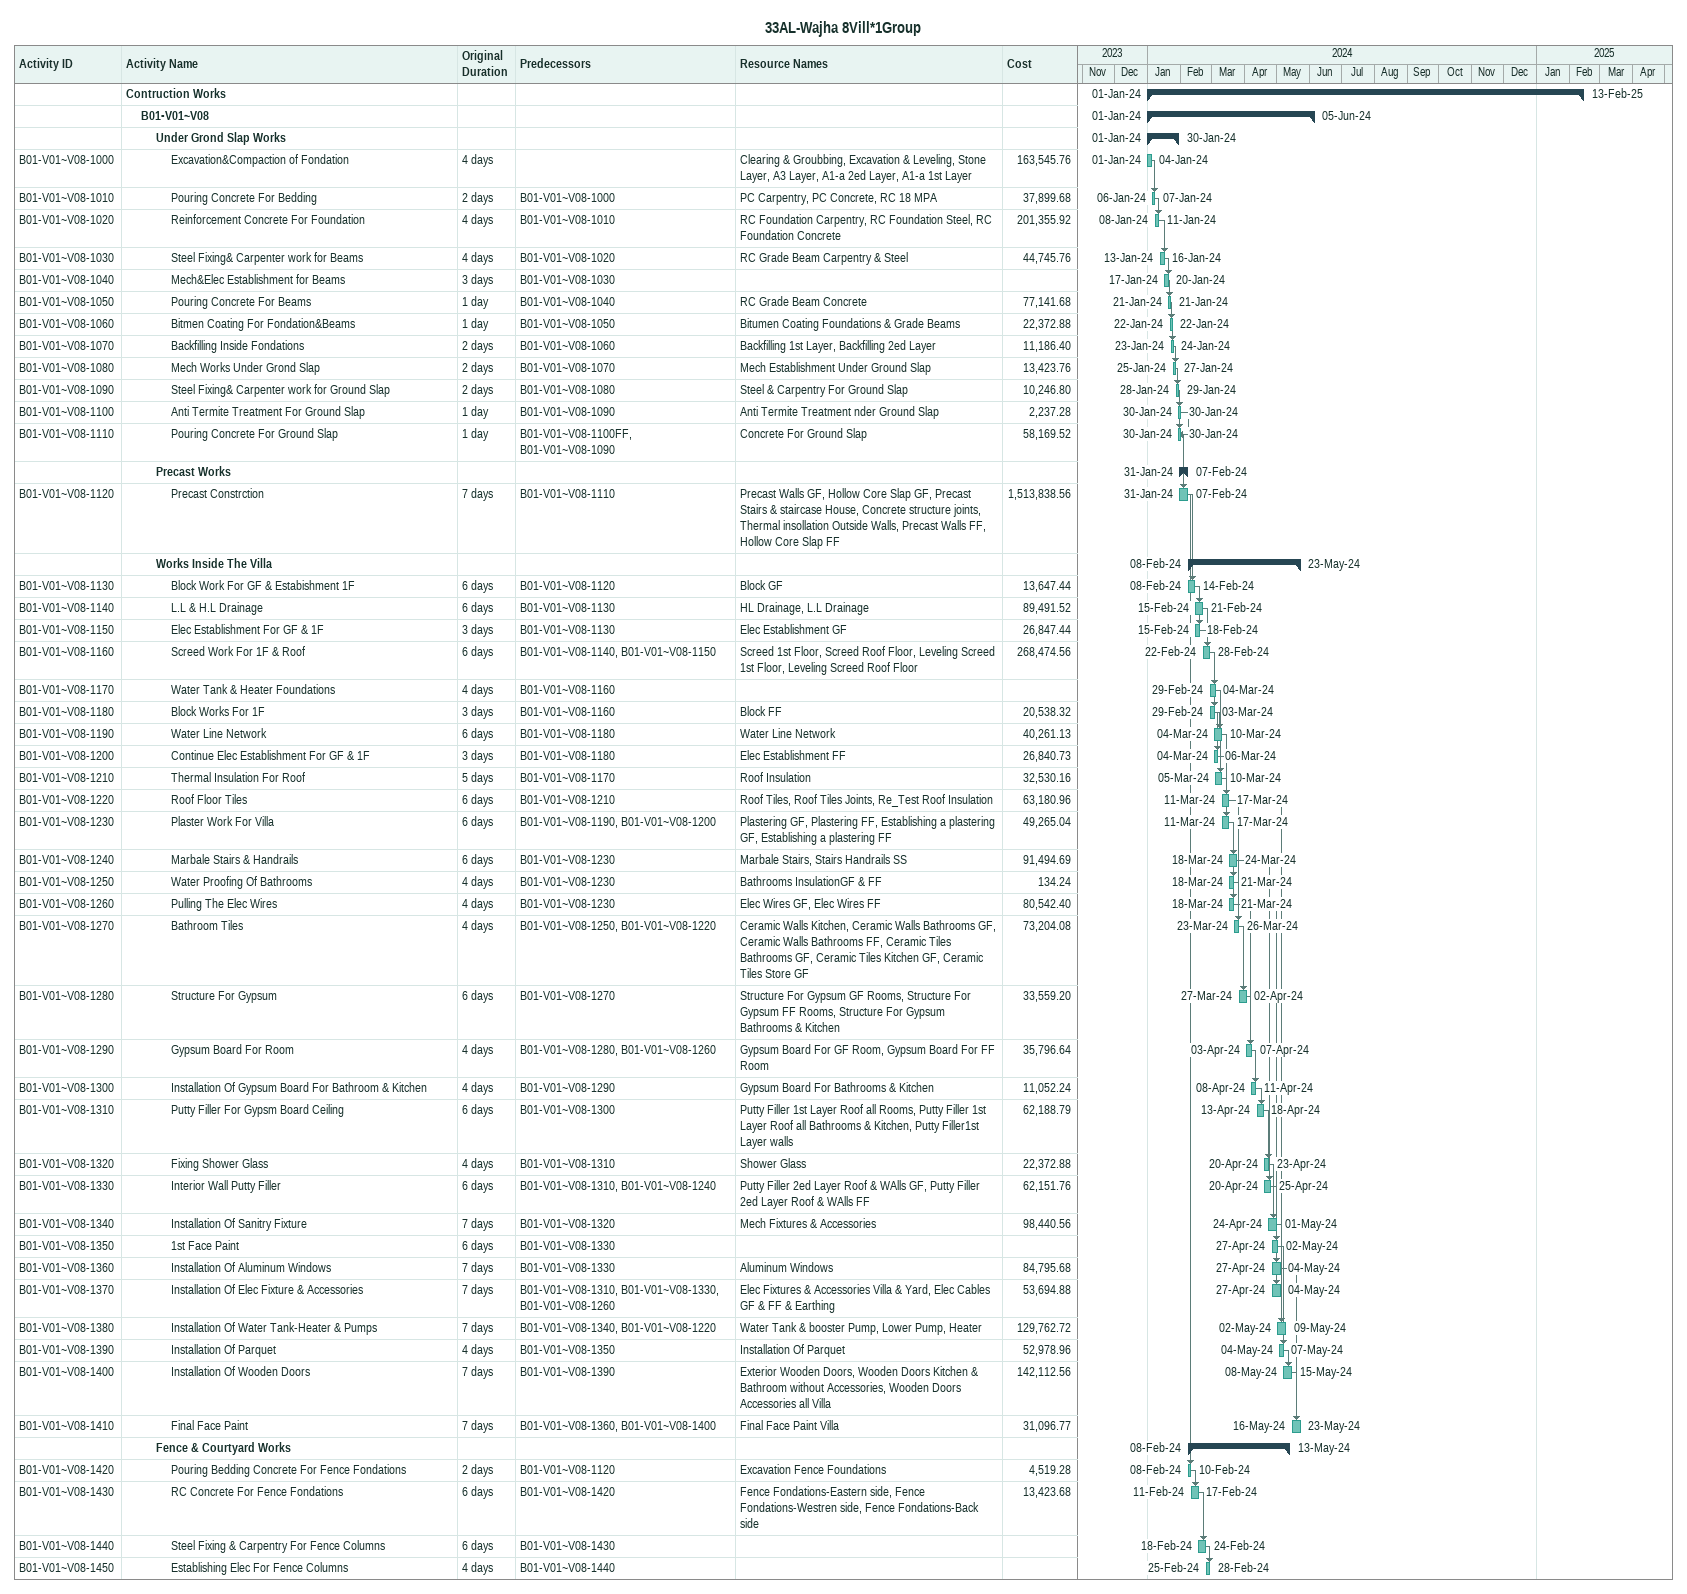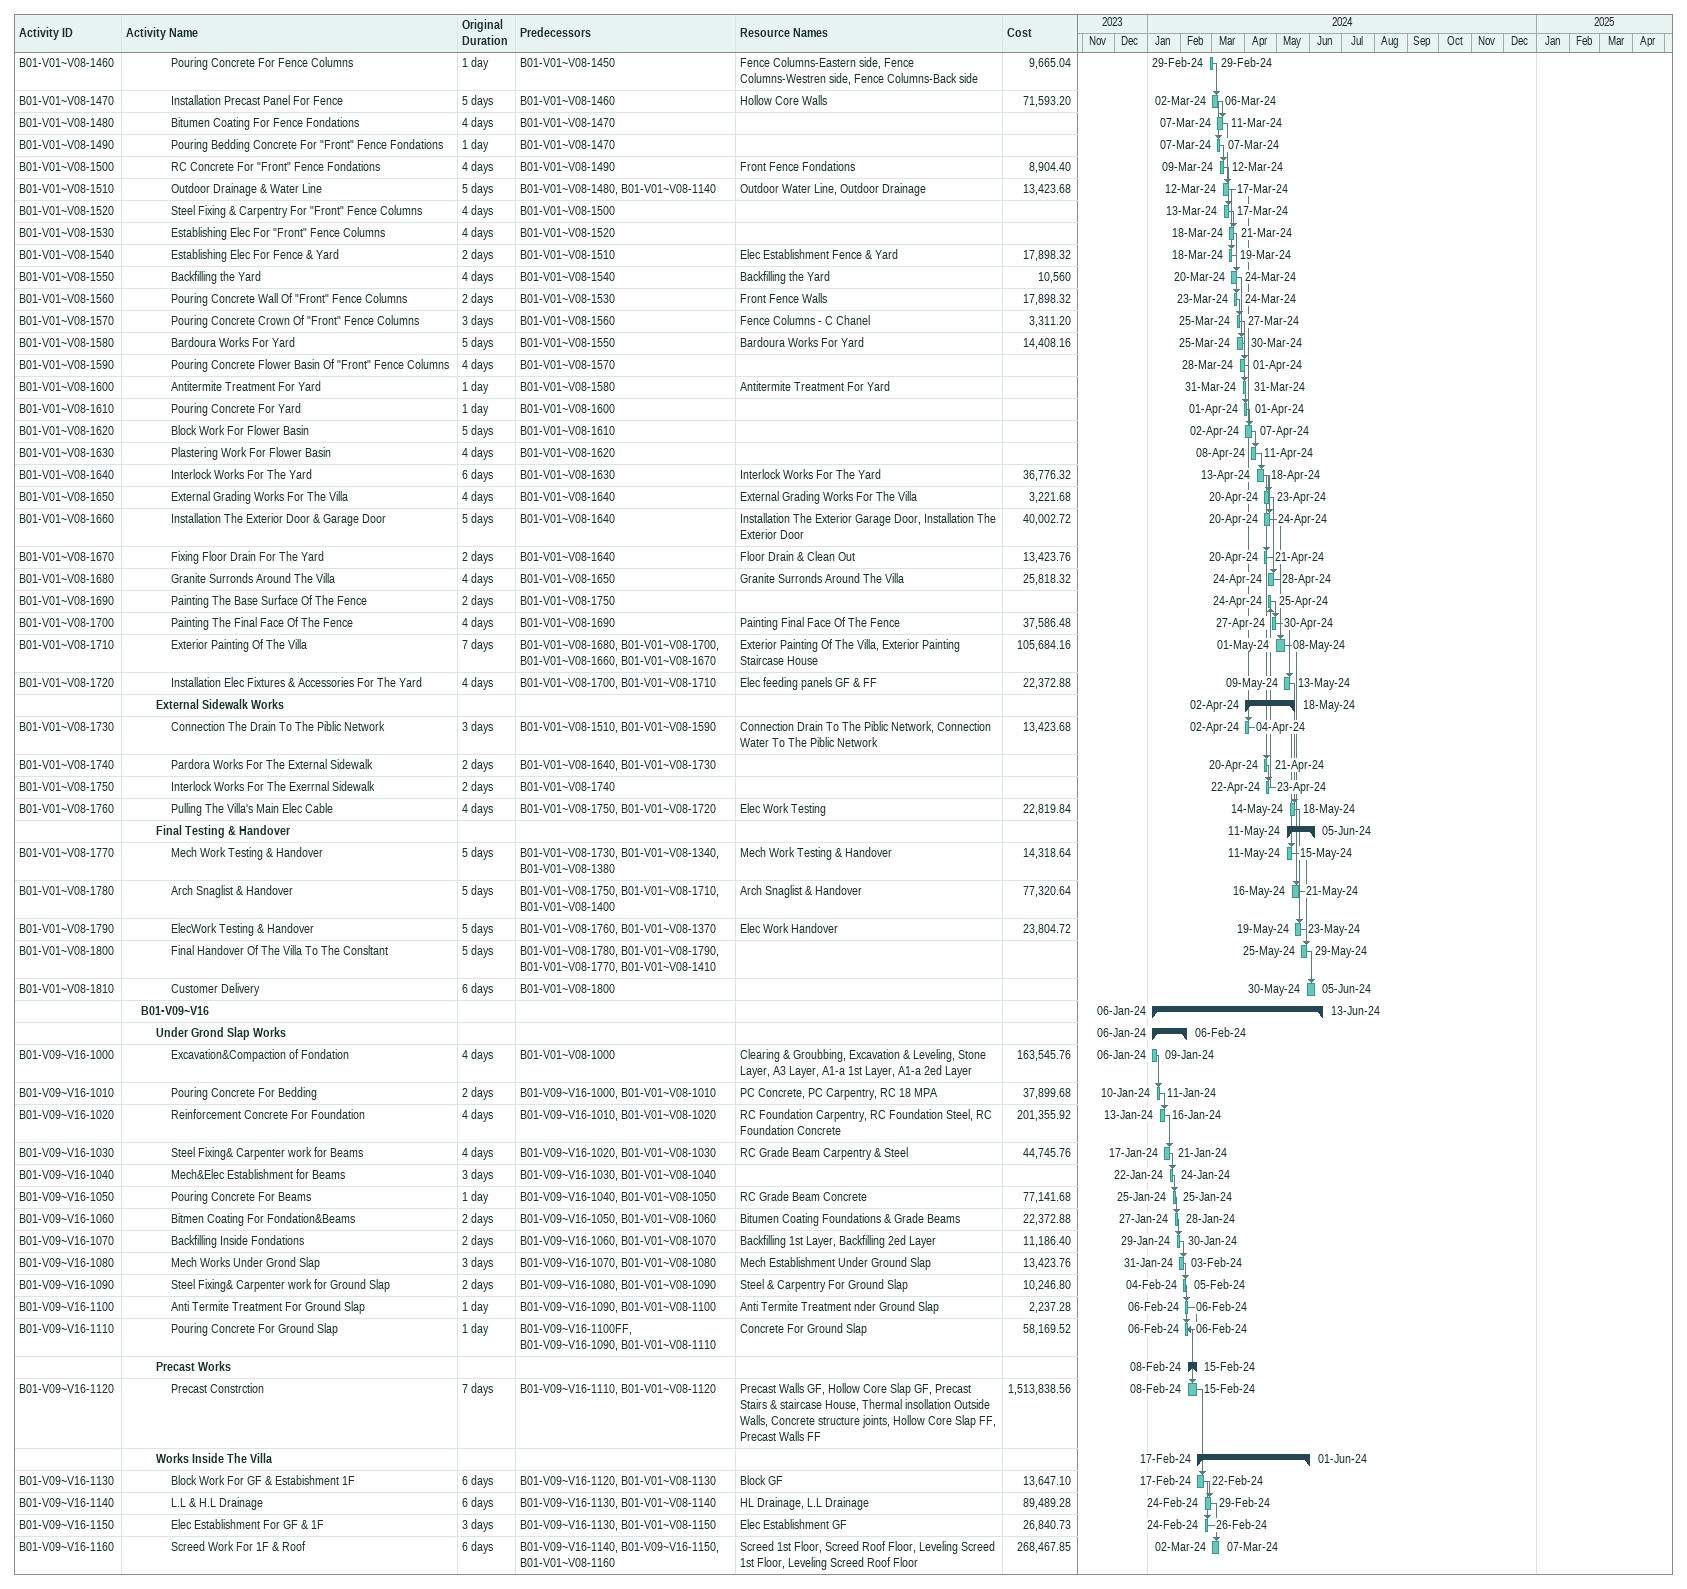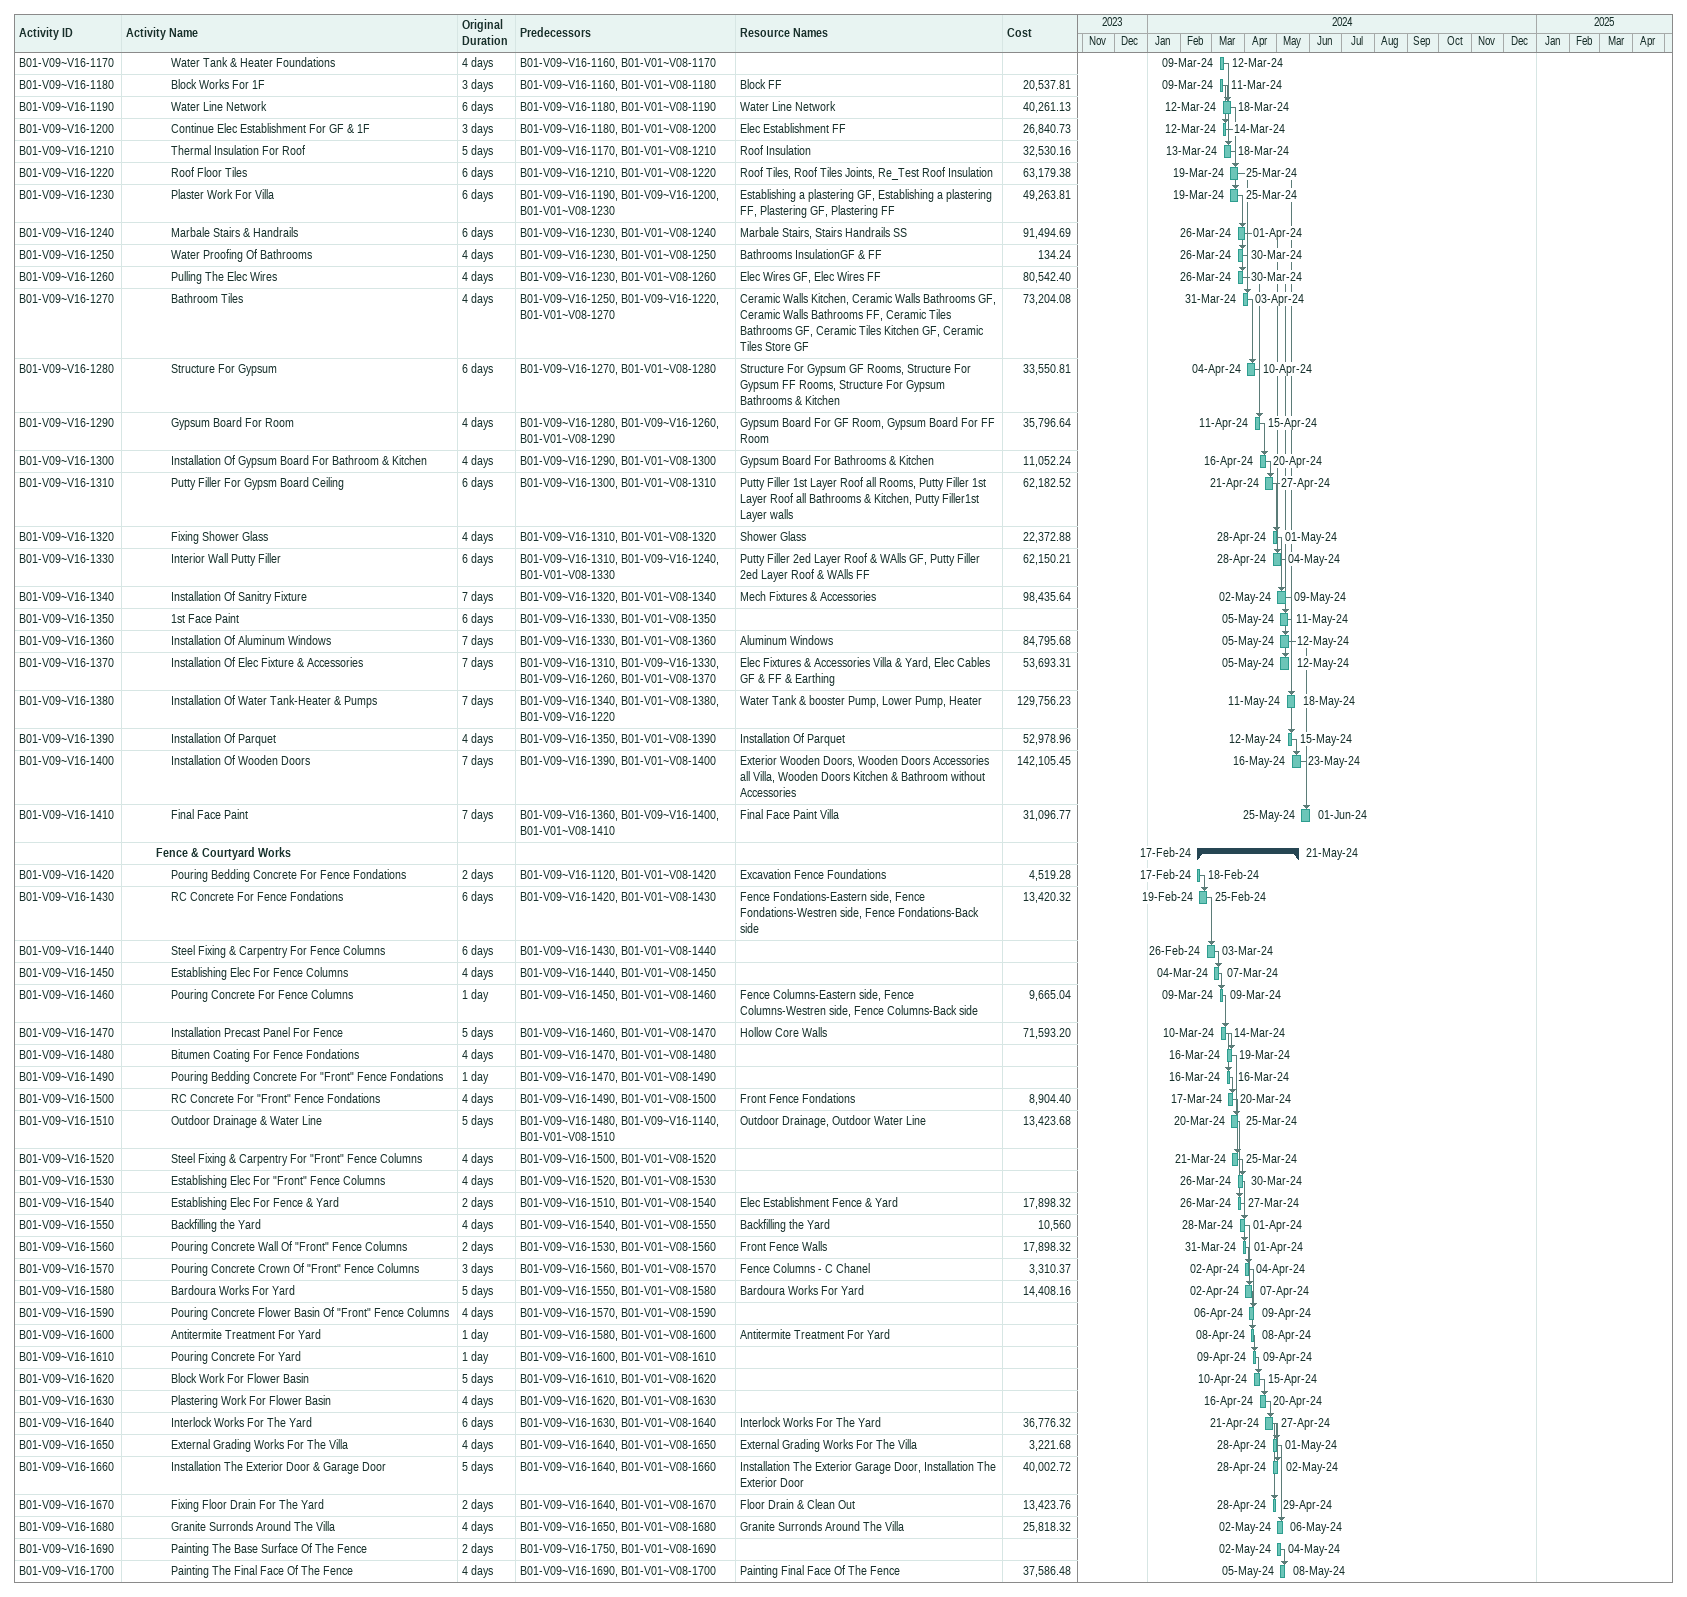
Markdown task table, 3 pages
33AL-Wajha 8Vill*1Group

| ID | Level | Task | Original duration | Start | Finish | Predecessors | Resources | Cost |
|---|---|---|---|---|---|---|---|---|
|  | 1 | **Contruction Works** |  | 2024-01-01 | 2025-02-13 |  |  |  |
|  | 2 | **B01-V01~V08** |  | 2024-01-01 | 2024-06-05 |  |  |  |
|  | 3 | **Under Grond Slap Works** |  | 2024-01-01 | 2024-01-30 |  |  |  |
| B01-V01~V08-1000 | 4 | Excavation&Compaction of Fondation | 4d | 2024-01-01 | 2024-01-04 |  | Clearing & Groubbing, Excavation & Leveling, Stone Layer, A3 Layer, A1-a 2ed Layer, A1-a 1st Layer | 163545.76 |
| B01-V01~V08-1010 | 4 | Pouring Concrete For Bedding | 2d | 2024-01-06 | 2024-01-07 | B01-V01~V08-1000 | PC Carpentry, PC Concrete, RC 18 MPA | 37899.68 |
| B01-V01~V08-1020 | 4 | Reinforcement Concrete For Foundation | 4d | 2024-01-08 | 2024-01-11 | B01-V01~V08-1010 | RC Foundation Carpentry, RC Foundation Steel, RC Foundation Concrete | 201355.92 |
| B01-V01~V08-1030 | 4 | Steel Fixing& Carpenter work for Beams | 4d | 2024-01-13 | 2024-01-16 | B01-V01~V08-1020 | RC Grade Beam Carpentry & Steel | 44745.76 |
| B01-V01~V08-1040 | 4 | Mech&Elec Establishment for Beams | 3d | 2024-01-17 | 2024-01-20 | B01-V01~V08-1030 |  |  |
| B01-V01~V08-1050 | 4 | Pouring Concrete For Beams | 1d | 2024-01-21 | 2024-01-21 | B01-V01~V08-1040 | RC Grade Beam Concrete | 77141.68 |
| B01-V01~V08-1060 | 4 | Bitmen Coating For Fondation&Beams | 1d | 2024-01-22 | 2024-01-22 | B01-V01~V08-1050 | Bitumen Coating Foundations & Grade Beams | 22372.88 |
| B01-V01~V08-1070 | 4 | Backfilling Inside Fondations | 2d | 2024-01-23 | 2024-01-24 | B01-V01~V08-1060 | Backfilling 1st Layer, Backfilling 2ed Layer | 11186.40 |
| B01-V01~V08-1080 | 4 | Mech Works Under Grond Slap | 2d | 2024-01-25 | 2024-01-27 | B01-V01~V08-1070 | Mech Establishment Under Ground Slap | 13423.76 |
| B01-V01~V08-1090 | 4 | Steel Fixing& Carpenter work for Ground Slap | 2d | 2024-01-28 | 2024-01-29 | B01-V01~V08-1080 | Steel & Carpentry For Ground Slap | 10246.80 |
| B01-V01~V08-1100 | 4 | Anti Termite Treatment For Ground Slap | 1d | 2024-01-30 | 2024-01-30 | B01-V01~V08-1090 | Anti Termite Treatment nder Ground Slap | 2237.28 |
| B01-V01~V08-1110 | 4 | Pouring Concrete For Ground Slap | 1d | 2024-01-30 | 2024-01-30 | B01-V01~V08-1100FF, B01-V01~V08-1090 | Concrete For Ground Slap | 58169.52 |
|  | 3 | **Precast Works** |  | 2024-01-31 | 2024-02-07 |  |  |  |
| B01-V01~V08-1120 | 4 | Precast Constrction | 7d | 2024-01-31 | 2024-02-07 | B01-V01~V08-1110 | Precast Walls GF, Hollow Core Slap GF, Precast Stairs & staircase House, Concrete structure joints, Thermal insollation Outside Walls, Precast Walls FF, Hollow Core Slap FF | 1513838.56 |
|  | 3 | **Works Inside The Villa** |  | 2024-02-08 | 2024-05-23 |  |  |  |
| B01-V01~V08-1130 | 4 | Block Work For GF & Estabishment 1F | 6d | 2024-02-08 | 2024-02-14 | B01-V01~V08-1120 | Block GF | 13647.44 |
| B01-V01~V08-1140 | 4 | L.L & H.L Drainage | 6d | 2024-02-15 | 2024-02-21 | B01-V01~V08-1130 | HL Drainage, L.L Drainage | 89491.52 |
| B01-V01~V08-1150 | 4 | Elec Establishment For GF & 1F | 3d | 2024-02-15 | 2024-02-18 | B01-V01~V08-1130 | Elec Establishment GF | 26847.44 |
| B01-V01~V08-1160 | 4 | Screed Work For 1F & Roof | 6d | 2024-02-22 | 2024-02-28 | B01-V01~V08-1140, B01-V01~V08-1150 | Screed 1st Floor, Screed Roof Floor, Leveling Screed 1st Floor, Leveling Screed Roof Floor | 268474.56 |
| B01-V01~V08-1170 | 4 | Water Tank & Heater Foundations | 4d | 2024-02-29 | 2024-03-04 | B01-V01~V08-1160 |  |  |
| B01-V01~V08-1180 | 4 | Block Works For 1F | 3d | 2024-02-29 | 2024-03-03 | B01-V01~V08-1160 | Block FF | 20538.32 |
| B01-V01~V08-1190 | 4 | Water Line Network | 6d | 2024-03-04 | 2024-03-10 | B01-V01~V08-1180 | Water Line Network | 40261.13 |
| B01-V01~V08-1200 | 4 | Continue Elec Establishment For GF & 1F | 3d | 2024-03-04 | 2024-03-06 | B01-V01~V08-1180 | Elec Establishment FF | 26840.73 |
| B01-V01~V08-1210 | 4 | Thermal Insulation For Roof | 5d | 2024-03-05 | 2024-03-10 | B01-V01~V08-1170 | Roof Insulation | 32530.16 |
| B01-V01~V08-1220 | 4 | Roof Floor Tiles | 6d | 2024-03-11 | 2024-03-17 | B01-V01~V08-1210 | Roof Tiles, Roof Tiles Joints, Re_Test Roof Insulation | 63180.96 |
| B01-V01~V08-1230 | 4 | Plaster Work For Villa | 6d | 2024-03-11 | 2024-03-17 | B01-V01~V08-1190, B01-V01~V08-1200 | Plastering GF, Plastering FF, Establishing a plastering GF, Establishing a plastering FF | 49265.04 |
| B01-V01~V08-1240 | 4 | Marbale Stairs & Handrails | 6d | 2024-03-18 | 2024-03-24 | B01-V01~V08-1230 | Marbale Stairs, Stairs Handrails SS | 91494.69 |
| B01-V01~V08-1250 | 4 | Water Proofing Of Bathrooms | 4d | 2024-03-18 | 2024-03-21 | B01-V01~V08-1230 | Bathrooms InsulationGF & FF | 134.24 |
| B01-V01~V08-1260 | 4 | Pulling The Elec Wires | 4d | 2024-03-18 | 2024-03-21 | B01-V01~V08-1230 | Elec Wires GF, Elec Wires FF | 80542.40 |
| B01-V01~V08-1270 | 4 | Bathroom Tiles | 4d | 2024-03-23 | 2024-03-26 | B01-V01~V08-1250, B01-V01~V08-1220 | Ceramic Walls Kitchen, Ceramic Walls Bathrooms GF, Ceramic Walls Bathrooms FF, Ceramic Tiles Bathrooms GF, Ceramic Tiles Kitchen GF, Ceramic Tiles Store GF | 73204.08 |
| B01-V01~V08-1280 | 4 | Structure For Gypsum | 6d | 2024-03-27 | 2024-04-02 | B01-V01~V08-1270 | Structure For Gypsum GF Rooms, Structure For Gypsum FF Rooms, Structure For Gypsum Bathrooms & Kitchen | 33559.20 |
| B01-V01~V08-1290 | 4 | Gypsum Board For Room | 4d | 2024-04-03 | 2024-04-07 | B01-V01~V08-1280, B01-V01~V08-1260 | Gypsum Board For GF Room, Gypsum Board For FF Room | 35796.64 |
| B01-V01~V08-1300 | 4 | Installation Of Gypsum Board For Bathroom & Kitchen | 4d | 2024-04-08 | 2024-04-11 | B01-V01~V08-1290 | Gypsum Board For Bathrooms & Kitchen | 11052.24 |
| B01-V01~V08-1310 | 4 | Putty Filler For Gypsm Board Ceiling | 6d | 2024-04-13 | 2024-04-18 | B01-V01~V08-1300 | Putty Filler 1st Layer Roof all Rooms, Putty Filler 1st Layer Roof all Bathrooms & Kitchen, Putty Filler1st Layer walls | 62188.79 |
| B01-V01~V08-1320 | 4 | Fixing Shower Glass | 4d | 2024-04-20 | 2024-04-23 | B01-V01~V08-1310 | Shower Glass | 22372.88 |
| B01-V01~V08-1330 | 4 | Interior Wall Putty Filler | 6d | 2024-04-20 | 2024-04-25 | B01-V01~V08-1310, B01-V01~V08-1240 | Putty Filler 2ed Layer Roof & WAlls GF, Putty Filler 2ed Layer Roof & WAlls FF | 62151.76 |
| B01-V01~V08-1340 | 4 | Installation Of Sanitry Fixture | 7d | 2024-04-24 | 2024-05-01 | B01-V01~V08-1320 | Mech Fixtures & Accessories | 98440.56 |
| B01-V01~V08-1350 | 4 | 1st Face Paint | 6d | 2024-04-27 | 2024-05-02 | B01-V01~V08-1330 |  |  |
| B01-V01~V08-1360 | 4 | Installation Of Aluminum Windows | 7d | 2024-04-27 | 2024-05-04 | B01-V01~V08-1330 | Aluminum Windows | 84795.68 |
| B01-V01~V08-1370 | 4 | Installation Of Elec Fixture & Accessories | 7d | 2024-04-27 | 2024-05-04 | B01-V01~V08-1310, B01-V01~V08-1330, B01-V01~V08-1260 | Elec Fixtures & Accessories Villa & Yard, Elec Cables GF & FF & Earthing | 53694.88 |
| B01-V01~V08-1380 | 4 | Installation Of Water Tank-Heater & Pumps | 7d | 2024-05-02 | 2024-05-09 | B01-V01~V08-1340, B01-V01~V08-1220 | Water Tank & booster Pump, Lower Pump, Heater | 129762.72 |
| B01-V01~V08-1390 | 4 | Installation Of Parquet | 4d | 2024-05-04 | 2024-05-07 | B01-V01~V08-1350 | Installation Of Parquet | 52978.96 |
| B01-V01~V08-1400 | 4 | Installation Of Wooden Doors | 7d | 2024-05-08 | 2024-05-15 | B01-V01~V08-1390 | Exterior Wooden Doors, Wooden Doors Kitchen & Bathroom without Accessories, Wooden Doors Accessories all Villa | 142112.56 |
| B01-V01~V08-1410 | 4 | Final Face Paint | 7d | 2024-05-16 | 2024-05-23 | B01-V01~V08-1360, B01-V01~V08-1400 | Final Face Paint Villa | 31096.77 |
|  | 3 | **Fence & Courtyard Works** |  | 2024-02-08 | 2024-05-13 |  |  |  |
| B01-V01~V08-1420 | 4 | Pouring Bedding Concrete For Fence Fondations | 2d | 2024-02-08 | 2024-02-10 | B01-V01~V08-1120 | Excavation Fence Foundations | 4519.28 |
| B01-V01~V08-1430 | 4 | RC Concrete For Fence Fondations | 6d | 2024-02-11 | 2024-02-17 | B01-V01~V08-1420 | Fence Fondations-Eastern side, Fence Fondations-Westren side, Fence Fondations-Back side | 13423.68 |
| B01-V01~V08-1440 | 4 | Steel Fixing & Carpentry For Fence Columns | 6d | 2024-02-18 | 2024-02-24 | B01-V01~V08-1430 |  |  |
| B01-V01~V08-1450 | 4 | Establishing Elec For Fence Columns | 4d | 2024-02-25 | 2024-02-28 | B01-V01~V08-1440 |  |  |
| B01-V01~V08-1460 | 4 | Pouring Concrete For Fence Columns | 1d | 2024-02-29 | 2024-02-29 | B01-V01~V08-1450 | Fence Columns-Eastern side, Fence Columns-Westren side, Fence Columns-Back side | 9665.04 |
| B01-V01~V08-1470 | 4 | Installation Precast Panel For Fence | 5d | 2024-03-02 | 2024-03-06 | B01-V01~V08-1460 | Hollow Core Walls | 71593.20 |
| B01-V01~V08-1480 | 4 | Bitumen Coating For Fence Fondations | 4d | 2024-03-07 | 2024-03-11 | B01-V01~V08-1470 |  |  |
| B01-V01~V08-1490 | 4 | Pouring Bedding Concrete For "Front" Fence Fondations | 1d | 2024-03-07 | 2024-03-07 | B01-V01~V08-1470 |  |  |
| B01-V01~V08-1500 | 4 | RC Concrete For "Front" Fence Fondations | 4d | 2024-03-09 | 2024-03-12 | B01-V01~V08-1490 | Front Fence Fondations | 8904.40 |
| B01-V01~V08-1510 | 4 | Outdoor Drainage & Water Line | 5d | 2024-03-12 | 2024-03-17 | B01-V01~V08-1480, B01-V01~V08-1140 | Outdoor Water Line, Outdoor Drainage | 13423.68 |
| B01-V01~V08-1520 | 4 | Steel Fixing & Carpentry For "Front" Fence Columns | 4d | 2024-03-13 | 2024-03-17 | B01-V01~V08-1500 |  |  |
| B01-V01~V08-1530 | 4 | Establishing Elec For "Front" Fence Columns | 4d | 2024-03-18 | 2024-03-21 | B01-V01~V08-1520 |  |  |
| B01-V01~V08-1540 | 4 | Establishing Elec For Fence & Yard | 2d | 2024-03-18 | 2024-03-19 | B01-V01~V08-1510 | Elec Establishment Fence & Yard | 17898.32 |
| B01-V01~V08-1550 | 4 | Backfilling the Yard | 4d | 2024-03-20 | 2024-03-24 | B01-V01~V08-1540 | Backfilling the Yard | 10560 |
| B01-V01~V08-1560 | 4 | Pouring Concrete Wall Of "Front" Fence Columns | 2d | 2024-03-23 | 2024-03-24 | B01-V01~V08-1530 | Front Fence Walls | 17898.32 |
| B01-V01~V08-1570 | 4 | Pouring Concrete Crown Of "Front" Fence Columns | 3d | 2024-03-25 | 2024-03-27 | B01-V01~V08-1560 | Fence Columns - C Chanel | 3311.20 |
| B01-V01~V08-1580 | 4 | Bardoura Works For Yard | 5d | 2024-03-25 | 2024-03-30 | B01-V01~V08-1550 | Bardoura Works For Yard | 14408.16 |
| B01-V01~V08-1590 | 4 | Pouring Concrete Flower Basin Of "Front" Fence Columns | 4d | 2024-03-28 | 2024-04-01 | B01-V01~V08-1570 |  |  |
| B01-V01~V08-1600 | 4 | Antitermite Treatment For Yard | 1d | 2024-03-31 | 2024-03-31 | B01-V01~V08-1580 | Antitermite Treatment For Yard |  |
| B01-V01~V08-1610 | 4 | Pouring Concrete For Yard | 1d | 2024-04-01 | 2024-04-01 | B01-V01~V08-1600 |  |  |
| B01-V01~V08-1620 | 4 | Block Work For Flower Basin | 5d | 2024-04-02 | 2024-04-07 | B01-V01~V08-1610 |  |  |
| B01-V01~V08-1630 | 4 | Plastering Work For Flower Basin | 4d | 2024-04-08 | 2024-04-11 | B01-V01~V08-1620 |  |  |
| B01-V01~V08-1640 | 4 | Interlock Works For The Yard | 6d | 2024-04-13 | 2024-04-18 | B01-V01~V08-1630 | Interlock Works For The Yard | 36776.32 |
| B01-V01~V08-1650 | 4 | External Grading Works For The Villa | 4d | 2024-04-20 | 2024-04-23 | B01-V01~V08-1640 | External Grading Works For The Villa | 3221.68 |
| B01-V01~V08-1660 | 4 | Installation The Exterior Door & Garage Door | 5d | 2024-04-20 | 2024-04-24 | B01-V01~V08-1640 | Installation The Exterior Garage Door, Installation The Exterior Door | 40002.72 |
| B01-V01~V08-1670 | 4 | Fixing Floor Drain For The Yard | 2d | 2024-04-20 | 2024-04-21 | B01-V01~V08-1640 | Floor Drain & Clean Out | 13423.76 |
| B01-V01~V08-1680 | 4 | Granite Surronds Around The Villa | 4d | 2024-04-24 | 2024-04-28 | B01-V01~V08-1650 | Granite Surronds Around The Villa | 25818.32 |
| B01-V01~V08-1690 | 4 | Painting The Base Surface Of The Fence | 2d | 2024-04-24 | 2024-04-25 | B01-V01~V08-1750 |  |  |
| B01-V01~V08-1700 | 4 | Painting The Final Face Of The Fence | 4d | 2024-04-27 | 2024-04-30 | B01-V01~V08-1690 | Painting Final Face Of The Fence | 37586.48 |
| B01-V01~V08-1710 | 4 | Exterior Painting Of The Villa | 7d | 2024-05-01 | 2024-05-08 | B01-V01~V08-1680, B01-V01~V08-1700, B01-V01~V08-1660, B01-V01~V08-1670 | Exterior Painting Of The Villa, Exterior Painting Staircase House | 105684.16 |
| B01-V01~V08-1720 | 4 | Installation Elec Fixtures & Accessories For The Yard | 4d | 2024-05-09 | 2024-05-13 | B01-V01~V08-1700, B01-V01~V08-1710 | Elec feeding panels GF & FF | 22372.88 |
|  | 3 | **External Sidewalk Works** |  | 2024-04-02 | 2024-05-18 |  |  |  |
| B01-V01~V08-1730 | 4 | Connection The Drain To The Piblic Network | 3d | 2024-04-02 | 2024-04-04 | B01-V01~V08-1510, B01-V01~V08-1590 | Connection Drain To The Piblic Network, Connection Water To The Piblic Network | 13423.68 |
| B01-V01~V08-1740 | 4 | Pardora Works For The External Sidewalk | 2d | 2024-04-20 | 2024-04-21 | B01-V01~V08-1640, B01-V01~V08-1730 |  |  |
| B01-V01~V08-1750 | 4 | Interlock Works For The Exerrnal Sidewalk | 2d | 2024-04-22 | 2024-04-23 | B01-V01~V08-1740 |  |  |
| B01-V01~V08-1760 | 4 | Pulling The Villa's Main Elec Cable | 4d | 2024-05-14 | 2024-05-18 | B01-V01~V08-1750, B01-V01~V08-1720 | Elec Work Testing | 22819.84 |
|  | 3 | **Final Testing & Handover** |  | 2024-05-11 | 2024-06-05 |  |  |  |
| B01-V01~V08-1770 | 4 | Mech Work Testing & Handover | 5d | 2024-05-11 | 2024-05-15 | B01-V01~V08-1730, B01-V01~V08-1340, B01-V01~V08-1380 | Mech Work Testing & Handover | 14318.64 |
| B01-V01~V08-1780 | 4 | Arch Snaglist & Handover | 5d | 2024-05-16 | 2024-05-21 | B01-V01~V08-1750, B01-V01~V08-1710, B01-V01~V08-1400 | Arch Snaglist & Handover | 77320.64 |
| B01-V01~V08-1790 | 4 | ElecWork Testing & Handover | 5d | 2024-05-19 | 2024-05-23 | B01-V01~V08-1760, B01-V01~V08-1370 | Elec Work Handover | 23804.72 |
| B01-V01~V08-1800 | 4 | Final Handover Of The Villa To The Consltant | 5d | 2024-05-25 | 2024-05-29 | B01-V01~V08-1780, B01-V01~V08-1790, B01-V01~V08-1770, B01-V01~V08-1410 |  |  |
| B01-V01~V08-1810 | 4 | Customer Delivery | 6d | 2024-05-30 | 2024-06-05 | B01-V01~V08-1800 |  |  |
|  | 2 | **B01-V09~V16** |  | 2024-01-06 | 2024-06-13 |  |  |  |
|  | 3 | **Under Grond Slap Works** |  | 2024-01-06 | 2024-02-06 |  |  |  |
| B01-V09~V16-1000 | 4 | Excavation&Compaction of Fondation | 4d | 2024-01-06 | 2024-01-09 | B01-V01~V08-1000 | Clearing & Groubbing, Excavation & Leveling, Stone Layer, A3 Layer, A1-a 1st Layer, A1-a 2ed Layer | 163545.76 |
| B01-V09~V16-1010 | 4 | Pouring Concrete For Bedding | 2d | 2024-01-10 | 2024-01-11 | B01-V09~V16-1000, B01-V01~V08-1010 | PC Concrete, PC Carpentry, RC 18 MPA | 37899.68 |
| B01-V09~V16-1020 | 4 | Reinforcement Concrete For Foundation | 4d | 2024-01-13 | 2024-01-16 | B01-V09~V16-1010, B01-V01~V08-1020 | RC Foundation Carpentry, RC Foundation Steel, RC Foundation Concrete | 201355.92 |
| B01-V09~V16-1030 | 4 | Steel Fixing& Carpenter work for Beams | 4d | 2024-01-17 | 2024-01-21 | B01-V09~V16-1020, B01-V01~V08-1030 | RC Grade Beam Carpentry & Steel | 44745.76 |
| B01-V09~V16-1040 | 4 | Mech&Elec Establishment for Beams | 3d | 2024-01-22 | 2024-01-24 | B01-V09~V16-1030, B01-V01~V08-1040 |  |  |
| B01-V09~V16-1050 | 4 | Pouring Concrete For Beams | 1d | 2024-01-25 | 2024-01-25 | B01-V09~V16-1040, B01-V01~V08-1050 | RC Grade Beam Concrete | 77141.68 |
| B01-V09~V16-1060 | 4 | Bitmen Coating For Fondation&Beams | 2d | 2024-01-27 | 2024-01-28 | B01-V09~V16-1050, B01-V01~V08-1060 | Bitumen Coating Foundations & Grade Beams | 22372.88 |
| B01-V09~V16-1070 | 4 | Backfilling Inside Fondations | 2d | 2024-01-29 | 2024-01-30 | B01-V09~V16-1060, B01-V01~V08-1070 | Backfilling 1st Layer, Backfilling 2ed Layer | 11186.40 |
| B01-V09~V16-1080 | 4 | Mech Works Under Grond Slap | 3d | 2024-01-31 | 2024-02-03 | B01-V09~V16-1070, B01-V01~V08-1080 | Mech Establishment Under Ground Slap | 13423.76 |
| B01-V09~V16-1090 | 4 | Steel Fixing& Carpenter work for Ground Slap | 2d | 2024-02-04 | 2024-02-05 | B01-V09~V16-1080, B01-V01~V08-1090 | Steel & Carpentry For Ground Slap | 10246.80 |
| B01-V09~V16-1100 | 4 | Anti Termite Treatment For Ground Slap | 1d | 2024-02-06 | 2024-02-06 | B01-V09~V16-1090, B01-V01~V08-1100 | Anti Termite Treatment nder Ground Slap | 2237.28 |
| B01-V09~V16-1110 | 4 | Pouring Concrete For Ground Slap | 1d | 2024-02-06 | 2024-02-06 | B01-V09~V16-1100FF, B01-V09~V16-1090, B01-V01~V08-1110 | Concrete For Ground Slap | 58169.52 |
|  | 3 | **Precast Works** |  | 2024-02-08 | 2024-02-15 |  |  |  |
| B01-V09~V16-1120 | 4 | Precast Constrction | 7d | 2024-02-08 | 2024-02-15 | B01-V09~V16-1110, B01-V01~V08-1120 | Precast Walls GF, Hollow Core Slap GF, Precast Stairs & staircase House, Thermal insollation Outside Walls, Concrete structure joints, Hollow Core Slap FF, Precast Walls FF | 1513838.56 |
|  | 3 | **Works Inside The Villa** |  | 2024-02-17 | 2024-06-01 |  |  |  |
| B01-V09~V16-1130 | 4 | Block Work For GF & Estabishment 1F | 6d | 2024-02-17 | 2024-02-22 | B01-V09~V16-1120, B01-V01~V08-1130 | Block GF | 13647.10 |
| B01-V09~V16-1140 | 4 | L.L & H.L Drainage | 6d | 2024-02-24 | 2024-02-29 | B01-V09~V16-1130, B01-V01~V08-1140 | HL Drainage, L.L Drainage | 89489.28 |
| B01-V09~V16-1150 | 4 | Elec Establishment For GF & 1F | 3d | 2024-02-24 | 2024-02-26 | B01-V09~V16-1130, B01-V01~V08-1150 | Elec Establishment GF | 26840.73 |
| B01-V09~V16-1160 | 4 | Screed Work For 1F & Roof | 6d | 2024-03-02 | 2024-03-07 | B01-V09~V16-1140, B01-V09~V16-1150, B01-V01~V08-1160 | Screed 1st Floor, Screed Roof Floor, Leveling Screed 1st Floor, Leveling Screed Roof Floor | 268467.85 |
| B01-V09~V16-1170 | 4 | Water Tank & Heater Foundations | 4d | 2024-03-09 | 2024-03-12 | B01-V09~V16-1160, B01-V01~V08-1170 |  |  |
| B01-V09~V16-1180 | 4 | Block Works For 1F | 3d | 2024-03-09 | 2024-03-11 | B01-V09~V16-1160, B01-V01~V08-1180 | Block FF | 20537.81 |
| B01-V09~V16-1190 | 4 | Water Line Network | 6d | 2024-03-12 | 2024-03-18 | B01-V09~V16-1180, B01-V01~V08-1190 | Water Line Network | 40261.13 |
| B01-V09~V16-1200 | 4 | Continue Elec Establishment For GF & 1F | 3d | 2024-03-12 | 2024-03-14 | B01-V09~V16-1180, B01-V01~V08-1200 | Elec Establishment FF | 26840.73 |
| B01-V09~V16-1210 | 4 | Thermal Insulation For Roof | 5d | 2024-03-13 | 2024-03-18 | B01-V09~V16-1170, B01-V01~V08-1210 | Roof Insulation | 32530.16 |
| B01-V09~V16-1220 | 4 | Roof Floor Tiles | 6d | 2024-03-19 | 2024-03-25 | B01-V09~V16-1210, B01-V01~V08-1220 | Roof Tiles, Roof Tiles Joints, Re_Test Roof Insulation | 63179.38 |
| B01-V09~V16-1230 | 4 | Plaster Work For Villa | 6d | 2024-03-19 | 2024-03-25 | B01-V09~V16-1190, B01-V09~V16-1200, B01-V01~V08-1230 | Establishing a plastering GF, Establishing a plastering FF, Plastering GF, Plastering FF | 49263.81 |
| B01-V09~V16-1240 | 4 | Marbale Stairs & Handrails | 6d | 2024-03-26 | 2024-04-01 | B01-V09~V16-1230, B01-V01~V08-1240 | Marbale Stairs, Stairs Handrails SS | 91494.69 |
| B01-V09~V16-1250 | 4 | Water Proofing Of Bathrooms | 4d | 2024-03-26 | 2024-03-30 | B01-V09~V16-1230, B01-V01~V08-1250 | Bathrooms InsulationGF & FF | 134.24 |
| B01-V09~V16-1260 | 4 | Pulling The Elec Wires | 4d | 2024-03-26 | 2024-03-30 | B01-V09~V16-1230, B01-V01~V08-1260 | Elec Wires GF, Elec Wires FF | 80542.40 |
| B01-V09~V16-1270 | 4 | Bathroom Tiles | 4d | 2024-03-31 | 2024-04-03 | B01-V09~V16-1250, B01-V09~V16-1220, B01-V01~V08-1270 | Ceramic Walls Kitchen, Ceramic Walls Bathrooms GF, Ceramic Walls Bathrooms FF, Ceramic Tiles Bathrooms GF, Ceramic Tiles Kitchen GF, Ceramic Tiles Store GF | 73204.08 |
| B01-V09~V16-1280 | 4 | Structure For Gypsum | 6d | 2024-04-04 | 2024-04-10 | B01-V09~V16-1270, B01-V01~V08-1280 | Structure For Gypsum GF Rooms, Structure For Gypsum FF Rooms, Structure For Gypsum Bathrooms & Kitchen | 33550.81 |
| B01-V09~V16-1290 | 4 | Gypsum Board For Room | 4d | 2024-04-11 | 2024-04-15 | B01-V09~V16-1280, B01-V09~V16-1260, B01-V01~V08-1290 | Gypsum Board For GF Room, Gypsum Board For FF Room | 35796.64 |
| B01-V09~V16-1300 | 4 | Installation Of Gypsum Board For Bathroom & Kitchen | 4d | 2024-04-16 | 2024-04-20 | B01-V09~V16-1290, B01-V01~V08-1300 | Gypsum Board For Bathrooms & Kitchen | 11052.24 |
| B01-V09~V16-1310 | 4 | Putty Filler For Gypsm Board Ceiling | 6d | 2024-04-21 | 2024-04-27 | B01-V09~V16-1300, B01-V01~V08-1310 | Putty Filler 1st Layer Roof all Rooms, Putty Filler 1st Layer Roof all Bathrooms & Kitchen, Putty Filler1st Layer walls | 62182.52 |
| B01-V09~V16-1320 | 4 | Fixing Shower Glass | 4d | 2024-04-28 | 2024-05-01 | B01-V09~V16-1310, B01-V01~V08-1320 | Shower Glass | 22372.88 |
| B01-V09~V16-1330 | 4 | Interior Wall Putty Filler | 6d | 2024-04-28 | 2024-05-04 | B01-V09~V16-1310, B01-V09~V16-1240, B01-V01~V08-1330 | Putty Filler 2ed Layer Roof & WAlls GF, Putty Filler 2ed Layer Roof & WAlls FF | 62150.21 |
| B01-V09~V16-1340 | 4 | Installation Of Sanitry Fixture | 7d | 2024-05-02 | 2024-05-09 | B01-V09~V16-1320, B01-V01~V08-1340 | Mech Fixtures & Accessories | 98435.64 |
| B01-V09~V16-1350 | 4 | 1st Face Paint | 6d | 2024-05-05 | 2024-05-11 | B01-V09~V16-1330, B01-V01~V08-1350 |  |  |
| B01-V09~V16-1360 | 4 | Installation Of Aluminum Windows | 7d | 2024-05-05 | 2024-05-12 | B01-V09~V16-1330, B01-V01~V08-1360 | Aluminum Windows | 84795.68 |
| B01-V09~V16-1370 | 4 | Installation Of Elec Fixture & Accessories | 7d | 2024-05-05 | 2024-05-12 | B01-V09~V16-1310, B01-V09~V16-1330, B01-V09~V16-1260, B01-V01~V08-1370 | Elec Fixtures & Accessories Villa & Yard, Elec Cables GF & FF & Earthing | 53693.31 |
| B01-V09~V16-1380 | 4 | Installation Of Water Tank-Heater & Pumps | 7d | 2024-05-11 | 2024-05-18 | B01-V09~V16-1340, B01-V01~V08-1380, B01-V09~V16-1220 | Water Tank & booster Pump, Lower Pump, Heater | 129756.23 |
| B01-V09~V16-1390 | 4 | Installation Of Parquet | 4d | 2024-05-12 | 2024-05-15 | B01-V09~V16-1350, B01-V01~V08-1390 | Installation Of Parquet | 52978.96 |
| B01-V09~V16-1400 | 4 | Installation Of Wooden Doors | 7d | 2024-05-16 | 2024-05-23 | B01-V09~V16-1390, B01-V01~V08-1400 | Exterior Wooden Doors, Wooden Doors Accessories all Villa, Wooden Doors Kitchen & Bathroom without Accessories | 142105.45 |
| B01-V09~V16-1410 | 4 | Final Face Paint | 7d | 2024-05-25 | 2024-06-01 | B01-V09~V16-1360, B01-V09~V16-1400, B01-V01~V08-1410 | Final Face Paint Villa | 31096.77 |
|  | 3 | **Fence & Courtyard Works** |  | 2024-02-17 | 2024-05-21 |  |  |  |
| B01-V09~V16-1420 | 4 | Pouring Bedding Concrete For Fence Fondations | 2d | 2024-02-17 | 2024-02-18 | B01-V09~V16-1120, B01-V01~V08-1420 | Excavation Fence Foundations | 4519.28 |
| B01-V09~V16-1430 | 4 | RC Concrete For Fence Fondations | 6d | 2024-02-19 | 2024-02-25 | B01-V09~V16-1420, B01-V01~V08-1430 | Fence Fondations-Eastern side, Fence Fondations-Westren side, Fence Fondations-Back side | 13420.32 |
| B01-V09~V16-1440 | 4 | Steel Fixing & Carpentry For Fence Columns | 6d | 2024-02-26 | 2024-03-03 | B01-V09~V16-1430, B01-V01~V08-1440 |  |  |
| B01-V09~V16-1450 | 4 | Establishing Elec For Fence Columns | 4d | 2024-03-04 | 2024-03-07 | B01-V09~V16-1440, B01-V01~V08-1450 |  |  |
| B01-V09~V16-1460 | 4 | Pouring Concrete For Fence Columns | 1d | 2024-03-09 | 2024-03-09 | B01-V09~V16-1450, B01-V01~V08-1460 | Fence Columns-Eastern side, Fence Columns-Westren side, Fence Columns-Back side | 9665.04 |
| B01-V09~V16-1470 | 4 | Installation Precast Panel For Fence | 5d | 2024-03-10 | 2024-03-14 | B01-V09~V16-1460, B01-V01~V08-1470 | Hollow Core Walls | 71593.20 |
| B01-V09~V16-1480 | 4 | Bitumen Coating For Fence Fondations | 4d | 2024-03-16 | 2024-03-19 | B01-V09~V16-1470, B01-V01~V08-1480 |  |  |
| B01-V09~V16-1490 | 4 | Pouring Bedding Concrete For "Front" Fence Fondations | 1d | 2024-03-16 | 2024-03-16 | B01-V09~V16-1470, B01-V01~V08-1490 |  |  |
| B01-V09~V16-1500 | 4 | RC Concrete For "Front" Fence Fondations | 4d | 2024-03-17 | 2024-03-20 | B01-V09~V16-1490, B01-V01~V08-1500 | Front Fence Fondations | 8904.40 |
| B01-V09~V16-1510 | 4 | Outdoor Drainage & Water Line | 5d | 2024-03-20 | 2024-03-25 | B01-V09~V16-1480, B01-V09~V16-1140, B01-V01~V08-1510 | Outdoor Drainage, Outdoor Water Line | 13423.68 |
| B01-V09~V16-1520 | 4 | Steel Fixing & Carpentry For "Front" Fence Columns | 4d | 2024-03-21 | 2024-03-25 | B01-V09~V16-1500, B01-V01~V08-1520 |  |  |
| B01-V09~V16-1530 | 4 | Establishing Elec For "Front" Fence Columns | 4d | 2024-03-26 | 2024-03-30 | B01-V09~V16-1520, B01-V01~V08-1530 |  |  |
| B01-V09~V16-1540 | 4 | Establishing Elec For Fence & Yard | 2d | 2024-03-26 | 2024-03-27 | B01-V09~V16-1510, B01-V01~V08-1540 | Elec Establishment Fence & Yard | 17898.32 |
| B01-V09~V16-1550 | 4 | Backfilling the Yard | 4d | 2024-03-28 | 2024-04-01 | B01-V09~V16-1540, B01-V01~V08-1550 | Backfilling the Yard | 10560 |
| B01-V09~V16-1560 | 4 | Pouring Concrete Wall Of "Front" Fence Columns | 2d | 2024-03-31 | 2024-04-01 | B01-V09~V16-1530, B01-V01~V08-1560 | Front Fence Walls | 17898.32 |
| B01-V09~V16-1570 | 4 | Pouring Concrete Crown Of "Front" Fence Columns | 3d | 2024-04-02 | 2024-04-04 | B01-V09~V16-1560, B01-V01~V08-1570 | Fence Columns - C Chanel | 3310.37 |
| B01-V09~V16-1580 | 4 | Bardoura Works For Yard | 5d | 2024-04-02 | 2024-04-07 | B01-V09~V16-1550, B01-V01~V08-1580 | Bardoura Works For Yard | 14408.16 |
| B01-V09~V16-1590 | 4 | Pouring Concrete Flower Basin Of "Front" Fence Columns | 4d | 2024-04-06 | 2024-04-09 | B01-V09~V16-1570, B01-V01~V08-1590 |  |  |
| B01-V09~V16-1600 | 4 | Antitermite Treatment For Yard | 1d | 2024-04-08 | 2024-04-08 | B01-V09~V16-1580, B01-V01~V08-1600 | Antitermite Treatment For Yard |  |
| B01-V09~V16-1610 | 4 | Pouring Concrete For Yard | 1d | 2024-04-09 | 2024-04-09 | B01-V09~V16-1600, B01-V01~V08-1610 |  |  |
| B01-V09~V16-1620 | 4 | Block Work For Flower Basin | 5d | 2024-04-10 | 2024-04-15 | B01-V09~V16-1610, B01-V01~V08-1620 |  |  |
| B01-V09~V16-1630 | 4 | Plastering Work For Flower Basin | 4d | 2024-04-16 | 2024-04-20 | B01-V09~V16-1620, B01-V01~V08-1630 |  |  |
| B01-V09~V16-1640 | 4 | Interlock Works For The Yard | 6d | 2024-04-21 | 2024-04-27 | B01-V09~V16-1630, B01-V01~V08-1640 | Interlock Works For The Yard | 36776.32 |
| B01-V09~V16-1650 | 4 | External Grading Works For The Villa | 4d | 2024-04-28 | 2024-05-01 | B01-V09~V16-1640, B01-V01~V08-1650 | External Grading Works For The Villa | 3221.68 |
| B01-V09~V16-1660 | 4 | Installation The Exterior Door & Garage Door | 5d | 2024-04-28 | 2024-05-02 | B01-V09~V16-1640, B01-V01~V08-1660 | Installation The Exterior Garage Door, Installation The Exterior Door | 40002.72 |
| B01-V09~V16-1670 | 4 | Fixing Floor Drain For The Yard | 2d | 2024-04-28 | 2024-04-29 | B01-V09~V16-1640, B01-V01~V08-1670 | Floor Drain & Clean Out | 13423.76 |
| B01-V09~V16-1680 | 4 | Granite Surronds Around The Villa | 4d | 2024-05-02 | 2024-05-06 | B01-V09~V16-1650, B01-V01~V08-1680 | Granite Surronds Around The Villa | 25818.32 |
| B01-V09~V16-1690 | 4 | Painting The Base Surface Of The Fence | 2d | 2024-05-02 | 2024-05-04 | B01-V09~V16-1750, B01-V01~V08-1690 |  |  |
| B01-V09~V16-1700 | 4 | Painting The Final Face Of The Fence | 4d | 2024-05-05 | 2024-05-08 | B01-V09~V16-1690, B01-V01~V08-1700 | Painting Final Face Of The Fence | 37586.48 |
